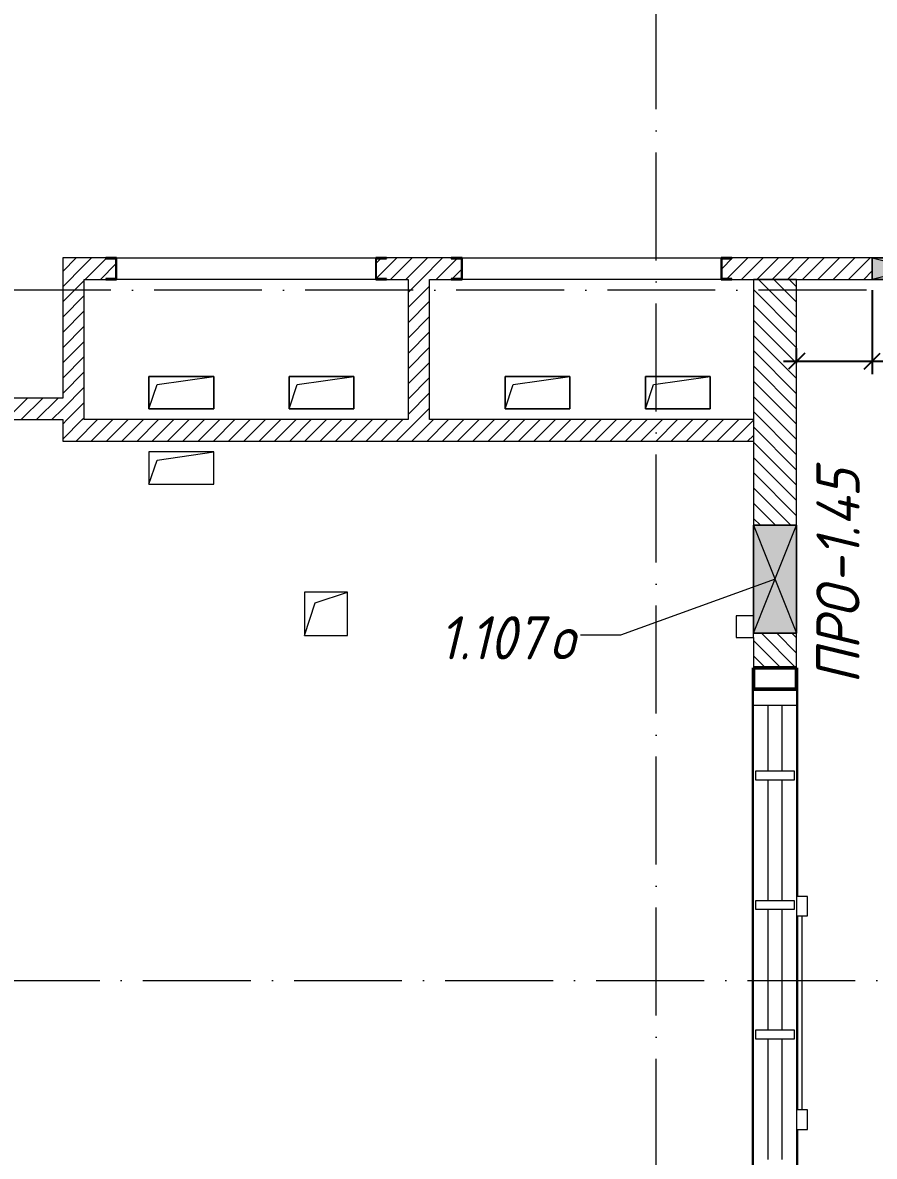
# Model space of a CAD drawing. Header units: millimetres. Extents: x -12989 to 629078, y -109036 to 555275.
# Drawn here: x 607578 to 611523, y 329458 to 334713 of the extents above; entities that cross this region are included whole.
import ezdxf

# ---------------------------------------------------------------- set-up
doc = ezdxf.new("R2010")
doc.units = ezdxf.units.MM
doc.linetypes.add('50_200_ШТРИХ_1Т_ш5_п1_п1_', pattern=[700, 500, -100, 0, -100])
for name, color, linetype, lineweight in [('A-____-____-DIMS', 7, 'Continuous', 9), ('A-DETL-GENF-OTLN', 7, 'Continuous', 9), ('A-DOOR-____-MCUT', 7, 'Continuous', 13), ('A-DOOR-____-OTLN', 7, 'Continuous', 9), ('A-FLOR-____-OTLN', 7, 'Continuous', 9), ('A-GENM-____-IDEN', 7, 'Continuous', 9), ('A-GENM-____-MCUT', 7, 'Continuous', 25), ('A-GENM-____-OTLN', 7, 'Continuous', 9), ('A-GENM-____-OTLN-1', 7, 'Continuous', 25), ('A-GLAZ-____-IDEN', 7, 'Continuous', 9), ('A-GLAZ-____-OTLN', 7, 'Continuous', 9), ('A-WALL-____-MCUT', 7, 'Continuous', 13), ('A-WALL-____-PATT-1', 7, 'Continuous', 9), ('A-WALL-FNSH-MCUT-1', 7, 'Continuous', 9), ('E-ELEC-EQPM-OTLN', 7, 'Continuous', 9), ('I-WALL-____-OTLN', 7, 'Continuous', 9), ('S-BEAM-____-OTLN', 7, 'Continuous', 9), ('S-COLS-____-MCUT', 7, 'Continuous', 50), ('S-COLS-____-OTLN', 7, 'Continuous', 9), ('S-GRID-____-OTLN-1', 7, '50_200_ШТРИХ_1Т_ш5_п1_п1_', 9)]:
    doc.layers.add(name, color=color, linetype=linetype, lineweight=lineweight)
doc.styles.add('ISOCPEUR_I_11', font='isocpeui.ttf', dxfattribs={"width": 0.9, "height": 200})
doc.styles.add('ISOCPEUR_I_7', font='isocpeui.ttf', dxfattribs={"width": 0.9, "height": 90})
doc.dimstyles.new('ISO-1_8_0_9К_СРЕДНИЙ_Кладочные_1', dxfattribs={"dimscale": 304.8, "dimtxt": 89.638306, "dimasz": 0.246063, "dimexe": 0.19685, "dimexo": 0, "dimgap": 0, "dimtad": 1, "dimdec": 3, "dimrnd": 0.001, "dimdsep": 46, "dimtxsty": 'ISOCPEUR_I_7', "dimblk1": 'OBLIQUE', "dimblk2": 'OBLIQUE', "dimsah": 1, "dimcen": 0.09, "dimdle": 0.19685, "dimazin": 0, "dimtfac": 1, "dimtdec": 4, "dimtix": 1, "dimtmove": 0, "dimatfit": 3, "dimfxl": 1, "dimtvp": 1, "dimtolj": 1, "dimtzin": 0, "dimarcsym": 2})
pattern_1 = [(45, (513013.31, 265891.49), (-35.35534, 35.35534), [])]

# ---------------------------------------------------------------- blocks, each defined once
blk = doc.blocks.new('154_Фахверк_СКБ_Швеллер - Тип_100_4010-27789772-АР1_План отверстий 1 этажа в осях 1-64_Ю-ЯЯ')
at = {"layer": 'A-GENM-____-MCUT'}
for p, q in [((175, 50), (125, 50)), ((125, 50), (125, -50)), ((128, 47), (175, 47)), ((128, -47), (128, 47)), ((175, 47), (175, 50)), ((125, -50), (175, -50)), ((175, -47), (128, -47)), ((175, -50), (175, -47))]:
    blk.add_line(p, q, dxfattribs=at)
blk = doc.blocks.new('DM_Штора_Противопожарная_Doormaster_EI-60 - ш_900 х в_2300 горячий цех-29093161-АР1_План отверстий 1 этажа в осях 1-64_Ю-ЯЯ')
at = {"layer": 'A-DOOR-____-MCUT'}
for p, q in [((-325, 150), (-415, 150)), ((-415, 150), (-415, 100)), ((-325, 100), (-325, 150)), ((-325, 125), (575, 125)), ((575, 150), (575, 100)), ((665, 150), (575, 150)), ((665, 100), (665, 150)), ((-415, 100), (-325, 100)), ((575, 100), (665, 100))]:
    blk.add_line(p, q, dxfattribs=at)
at = {"layer": 'E-ELEC-EQPM-OTLN'}
for p, q in [((-1715, -100), (-1715, -180)), ((-1615, -100), (-1635, -100)), ((-1615, -180), (-1615, -100)), ((-1715, -180), (-1615, -180))]:
    blk.add_line(p, q, dxfattribs=at)
blk = doc.blocks.new('ПР_Уголок - ПР_Уголок-37035708-АР1_План отверстий 1 этажа в осях 1-64_Ю-ЯЯ')
at = {"layer": 'S-BEAM-____-OTLN'}
for p, q in [((0, 0), (0, -6)), ((0, 0), (6800, 0)), ((380, -75), (75, -75)), ((980, -75), (420, -75)), ((1580, -75), (1020, -75)), ((2180, -75), (1620, -75))]:
    blk.add_line(p, q, dxfattribs=at)
blk = doc.blocks.new('ПР_Уголок - ПР_Уголок-37035709-АР1_План отверстий 1 этажа в осях 1-64_Ю-ЯЯ')
at = {"layer": 'S-BEAM-____-OTLN'}
for p, q in [((75, 75), (380, 75)), ((420, 75), (980, 75)), ((1020, 75), (1580, 75)), ((1620, 75), (2180, 75)), ((0, 6), (0, 0)), ((960, 0), (0, 0)), ((1950, 0), (1050, 0)), ((6800, 0), (2040, 0))]:
    blk.add_line(p, q, dxfattribs=at)
blk = doc.blocks.new('ПР_Уголок - ПР_Уголок-37035710-АР1_План отверстий 1 этажа в осях 1-64_Ю-ЯЯ')
at = {"layer": 'S-BEAM-____-OTLN'}
for p, q in [((0, -6), (0, 0)), ((200, 0), (200, -6)), ((0, -75), (0, -6)), ((200, -6), (0, -6)), ((200, -6), (200, -75)), ((200, -75), (0, -75))]:
    blk.add_line(p, q, dxfattribs=at)
blk = doc.blocks.new('ПР_Пластина - ПР_Пластина-27605713-АР1_План отверстий 1 этажа в осях 1-64_Ю-ЯЯ')
at = {"layer": 'S-BEAM-____-OTLN'}
for p, q in [((40, 180), (0, 180)), ((0, 180), (0, 0)), ((40, 0), (40, 180)), ((0, 0), (40, 0))]:
    blk.add_line(p, q, dxfattribs=at)
blk = doc.blocks.new('AR_Отверстие прямоугольное _в плите_ - AR_Отверстие прямоугольное _в плите_-30229441-АР1_План отверстий 1 этажа в осях 1-64_Ю-ЯЯ')
at = {"layer": 'A-GENM-____-OTLN'}
for p, q in [((150, 75), (-150, 75)), ((-150, 75), (-150, -75)), ((-112.5, 37.5), (150, 75)), ((150, -75), (150, 75)), ((-150, -75), (-112.5, 37.5)), ((-150, -75), (150, -75))]:
    blk.add_line(p, q, dxfattribs=at)
blk = doc.blocks.new('AR_Отверстие прямоугольное _в плите_ - AR_Отверстие прямоугольное _в плите_-30459597-АР1_План отверстий 1 этажа в осях 1-64_Ю-ЯЯ')
at = {"layer": 'A-GENM-____-OTLN'}
for p, q in [((100, 100), (-100, 100)), ((-100, 100), (-100, -100)), ((-50, 50), (100, 100)), ((100, -100), (100, 100)), ((-100, -100), (-50, 50)), ((-100, -100), (100, -100))]:
    blk.add_line(p, q, dxfattribs=at)
blk = doc.blocks.new('AR_Отверстие прямоугольное _в плите_ - AR_Отверстие прямоугольное _в плите_-30459637-АР1_План отверстий 1 этажа в осях 1-64_Ю-ЯЯ')
at = {"layer": 'A-GENM-____-OTLN'}
for p, q in [((150, 75), (-150, 75)), ((-150, 75), (-150, -75)), ((-112.5, 37.5), (150, 75)), ((150, -75), (150, 75)), ((-150, -75), (-112.5, 37.5)), ((-150, -75), (150, -75))]:
    blk.add_line(p, q, dxfattribs=at)
blk = doc.blocks.new('BSC_Колонна _Прямоугольная1 - 200х100 _металл_-35572301-АР1_План отверстий 1 этажа в осях 1-64_Ю-ЯЯ')
at = {"layer": 'S-COLS-____-MCUT'}
for p, q in [((100, 50), (-100, 50)), ((-100, 50), (-100, -50)), ((100, -50), (100, 50)), ((-100, -50), (100, -50))]:
    blk.add_line(p, q, dxfattribs=at)
blk = doc.blocks.new('AR_Отверстие прямоугольное _в стене_ - AR_Отверстие прямоугольное _в стене__ОВ-36731709-АР1_План отверстий 1 этажа в осях 1-64_Ю-ЯЯ')
at = {"layer": 'A-GLAZ-____-OTLN'}
blk.add_hatch(color=256, dxfattribs=at).paths.add_polyline_path([(-250, -100), (250, -100), (250, 100), (-250, 100)], flags=0)
at = {"layer": 'A-DETL-GENF-OTLN'}
for p, q in [((-250, -100), (-250, 100)), ((-250, 100), (250, 100)), ((250, 100), (-250, -100)), ((-250, 100), (250, -100)), ((250, 100), (-250, 100)), ((-250, 100), (-250, -100)), ((250, 100), (250, -100)), ((250, -100), (250, 100)), ((250, -100), (-250, -100)), ((-250, -100), (250, -100))]:
    blk.add_line(p, q, dxfattribs=at)
blk = doc.blocks.new('AR_Отверстие прямоугольное _в стене_ - AR_Отверстие прямоугольное _в стене__ОВ-36730822-АР1_План отверстий 1 этажа в осях 1-64_Ю-ЯЯ')
at = {"layer": 'A-GLAZ-____-OTLN'}
blk.add_hatch(color=256, dxfattribs=at).paths.add_polyline_path([(200, -50), (200, 50), (-200, 50), (-200, -50)], flags=0)
at = {"layer": 'A-DETL-GENF-OTLN'}
for p, q in [((-200, -50), (-200, 50)), ((-200, 50), (200, 50)), ((200, 50), (-200, -50)), ((-200, 50), (200, -50)), ((200, 50), (-200, 50)), ((-200, 50), (-200, -50)), ((200, -50), (-200, -50)), ((-200, -50), (200, -50))]:
    blk.add_line(p, q, dxfattribs=at)
blk = doc.blocks.new('_Oblique')
at = {"color": 0, "linetype": 'ByBlock', "lineweight": -2}
blk.add_line((-0.5, -0.5), (0.5, 0.5), dxfattribs=at)
blk = doc.blocks.new('*D5703')
at = {"layer": 'A-____-____-DIMS', "color": 0, "lineweight": -2, "transparency": 16777216}
for p, q in [((611513.3, 333472.5), (611513.3, 333083.5)), ((611163.3, 333134.4), (611163.3, 333203.5)), ((611103.3, 333143.5), (611513.3, 333143.5)), ((611513.3, 333143.5), (612045, 333143.5))]:
    blk.add_line(p, q, dxfattribs=at)
at = {"layer": 'Defpoints', "color": 0, "transparency": 16777216}
for p in [(611513.3, 333472.5), (611163.3, 333134.4), (611513.3, 333143.5)]:
    blk.add_point(p, dxfattribs=at)
at = {"layer": 'A-____-____-DIMS', "color": 0, "lineweight": -2, "transparency": 16777216, "xscale": 75, "yscale": 75, "zscale": 75, "rotation": 180}
blk.add_blockref('_Oblique', (611163.3, 333143.5), dxfattribs=at)
at = {"layer": 'A-____-____-DIMS', "color": 0, "lineweight": -2, "transparency": 16777216, "xscale": 75, "yscale": 75, "zscale": 75}
blk.add_blockref('_Oblique', (611513.3, 333143.5), dxfattribs=at)
at = {"layer": 'A-____-____-DIMS', "color": 0, "transparency": 16777216, "insert": (611754.1, 333263.5), "char_height": 90, "width": 409.578, "attachment_point": 1, "line_spacing_factor": 1.149209, "style": 'ISOCPEUR_I_7'}
blk.add_mtext('\\A1;350', dxfattribs=at)

msp = doc.modelspace()

# ---------------------------------------------------------------- hatches: boundary and pattern name
at = {"layer": 'A-WALL-____-PATT-1'}
h = msp.add_hatch(dxfattribs=at)
h.set_pattern_fill('FP_5', color=256, style=0, pattern_type=2)
h.set_pattern_definition(pattern_1)
h.paths.add_polyline_path([(607863.3109, 332872.5335), (607863.3109, 333622.5335), (607763.3109, 333622.5335), (607763.3109, 332872.5335)], flags=0)
h = msp.add_hatch(dxfattribs=at)
h.set_pattern_fill('FP_5', color=256, style=0, pattern_type=2)
h.set_pattern_definition(pattern_1)
h.paths.add_polyline_path([(613213.3109, 333522.5335), (614013.3109, 333522.5335), (614013.3109, 333547.5335), (614007.3109, 333547.5335), (614007.3109, 333622.5335), (613213.3109, 333622.5335), (613213.3109, 333619.5335), (613166.3109, 333619.5335), (613166.3109, 333525.5335), (613213.3109, 333525.5335)], flags=0)
h.paths.add_polyline_path([(612013.3109, 333522.5335), (612013.3109, 333525.5335), (612060.3109, 333525.5335), (612060.3109, 333619.5335), (612013.3109, 333619.5335), (612013.3109, 333622.5335), (611963.3109, 333622.5335), (611963.3109, 333619.5335), (611916.3109, 333619.5335), (611916.3109, 333525.5335), (611963.3109, 333525.5335), (611963.3109, 333522.5335), (611977.9396, 333522.5335)], flags=0)
h.paths.add_polyline_path([(611513.3109, 333522.5335), (611513.3109, 333622.5335), (610863.3109, 333622.5335), (610863.3109, 333619.5335), (610816.3109, 333619.5335), (610816.3109, 333525.5335), (610863.3109, 333525.5335), (610863.3109, 333522.5335)], flags=0)
h.paths.add_polyline_path([(609563.3109, 333522.5335), (609563.3109, 333525.5335), (609610.3109, 333525.5335), (609610.3109, 333619.5335), (609563.3109, 333619.5335), (609563.3109, 333622.5335), (609263.3109, 333622.5335), (609263.3109, 333619.5335), (609216.3109, 333619.5335), (609216.3109, 333525.5335), (609263.3109, 333525.5335), (609263.3109, 333522.5335), (609463.3109, 333522.5335)], flags=0)
h.paths.add_polyline_path([(607963.3109, 333522.5335), (607963.3109, 333525.5335), (608010.3109, 333525.5335), (608010.3109, 333619.5335), (607963.3109, 333619.5335), (607963.3109, 333622.5335), (607863.3109, 333622.5335), (607863.3109, 333522.5335)], flags=0)
h = msp.add_hatch(dxfattribs=at)
h.set_pattern_fill('FP_5', color=256, style=0, pattern_type=2)
h.set_pattern_definition(pattern_1)
h.paths.add_polyline_path([(609463.3109, 332872.5335), (609463.3109, 333522.5335), (609363.3109, 333522.5335), (609363.3109, 332872.5335)], flags=0)
h = msp.add_hatch(dxfattribs=at)
h.set_pattern_fill('FP_6', color=256, style=0, pattern_type=2)
h.set_pattern_definition([(135, (513013.31, 265891.49), (-35.35534, -35.35534), [])])
h.paths.add_polyline_path([(610963.3109, 331722.5335), (611163.3109, 331722.5335), (611163.3109, 331882.5335), (610963.3109, 331882.5335), (610963.3109, 331862.5335)], flags=0)
h.paths.add_polyline_path([(611163.3109, 332382.5335), (611163.3109, 333522.5335), (610963.3109, 333522.5335), (610963.3109, 332382.5335)], flags=0)
h = msp.add_hatch(dxfattribs=at)
h.set_pattern_fill('FP_5', color=256, style=0, pattern_type=2)
h.set_pattern_definition(pattern_1)
h.paths.add_polyline_path([(607763.3109, 332872.5335), (607763.3109, 332972.5335), (606363.3109, 332972.5335), (606363.3109, 332969.5335), (606316.3109, 332969.5335), (606316.3109, 332875.5335), (606363.3109, 332875.5335), (606363.3109, 332872.5335), (606413.3109, 332872.5335)], flags=0)
h.paths.add_polyline_path([(604863.3109, 332872.5335), (604863.3109, 332875.5335), (604910.3109, 332875.5335), (604910.3109, 332969.5335), (604863.3109, 332969.5335), (604863.3109, 332972.5335), (603213.3109, 332972.5335), (603213.3109, 332872.5335), (603463.3109, 332872.5335)], flags=0)
h.paths.add_polyline_path([(602263.3109, 332872.5335), (602613.3109, 332872.5335), (602613.3109, 332972.5335), (602263.3109, 332972.5335)], flags=0)
h = msp.add_hatch(dxfattribs=at)
h.set_pattern_fill('FP_5', color=256, style=0, pattern_type=2)
h.set_pattern_definition(pattern_1)
h.paths.add_polyline_path([(610210.4389, 332772.5335), (610963.3109, 332772.5335), (610963.3109, 332872.5335), (607763.3109, 332872.5335), (607763.3109, 332772.5335), (608442.9382, 332772.5335)], flags=0)

# ---------------------------------------------------------------- linework, layer by layer
at = {"layer": 'A-FLOR-____-OTLN'}
for p, q in [((608162.8307, 333072.186), (608462.8307, 333072.186)), ((608162.8307, 332922.186), (608162.8307, 333072.186)), ((608462.8307, 333072.186), (608462.8307, 332922.186)), ((608812.8307, 333072.186), (609112.8307, 333072.186)), ((608812.8307, 332922.186), (608812.8307, 333072.186)), ((609112.8307, 333072.186), (609112.8307, 332922.186)), ((609812.8307, 333072.186), (610112.8307, 333072.186)), ((609812.8307, 332922.186), (609812.8307, 333072.186)), ((610112.8307, 333072.186), (610112.8307, 332922.186)), ((610462.8307, 333072.186), (610762.8307, 333072.186)), ((610462.8307, 332922.186), (610462.8307, 333072.186)), ((610762.8307, 333072.186), (610762.8307, 332922.186)), ((608462.8307, 332922.186), (608162.8307, 332922.186)), ((609112.8307, 332922.186), (608812.8307, 332922.186)), ((610112.8307, 332922.186), (609812.8307, 332922.186)), ((610762.8307, 332922.186), (610462.8307, 332922.186))]:
    msp.add_line(p, q, dxfattribs=at)
at = {"layer": 'A-GLAZ-____-IDEN'}
for p, q in [((611063.3109, 332132.5335), (610347.1145, 331873.4992)), ((610347.1145, 331873.4992), (610162.0353, 331873.4992))]:
    msp.add_line(p, q, dxfattribs=at)
at = {"layer": 'A-WALL-____-MCUT'}
for p, q in [((611163.3109, 333522.5335), (610963.3109, 333522.5335)), ((610963.3109, 333522.5335), (610963.3109, 332382.5335)), ((611163.3109, 332382.5335), (611163.3109, 333522.5335)), ((610963.3109, 331862.5335), (610963.3109, 331722.5335)), ((611163.3109, 331722.5335), (611163.3109, 331882.5335))]:
    msp.add_line(p, q, dxfattribs=at)
at = {"layer": 'A-WALL-FNSH-MCUT-1'}
for p, q in [((607763.3109, 333622.5335), (607763.3109, 332972.5335)), ((607963.3109, 333622.5335), (607763.3109, 333622.5335)), ((609563.3109, 333622.5335), (609263.3109, 333622.5335)), ((611513.3109, 333622.5335), (610863.3109, 333622.5335)), ((607863.3109, 332872.5335), (607863.3109, 333522.5335)), ((607863.3109, 333522.5335), (607963.3109, 333522.5335)), ((609263.3109, 333522.5335), (609363.3109, 333522.5335)), ((609363.3109, 333522.5335), (609363.3109, 332872.5335)), ((609463.3109, 332872.5335), (609463.3109, 333522.5335)), ((609463.3109, 333522.5335), (609563.3109, 333522.5335)), ((610863.3109, 333522.5335), (611513.3109, 333522.5335)), ((607763.3109, 332972.5335), (606363.3109, 332972.5335)), ((606363.3109, 332872.5335), (607763.3109, 332872.5335)), ((607763.3109, 332872.5335), (607763.3109, 332772.5335)), ((609363.3109, 332872.5335), (607863.3109, 332872.5335)), ((610963.3109, 332872.5335), (609463.3109, 332872.5335)), ((607763.3109, 332772.5335), (610963.3109, 332772.5335))]:
    msp.add_line(p, q, dxfattribs=at)
at = {"layer": 'I-WALL-____-OTLN'}
for p, q in [((608013.3109, 333622.5335), (609213.3109, 333622.5335)), ((609613.3109, 333622.5335), (610813.3109, 333622.5335)), ((609213.3109, 333522.5335), (608013.3109, 333522.5335)), ((610813.3109, 333522.5335), (609613.3109, 333522.5335)), ((610963.3109, 324897.5335), (610963.3109, 331547.5335)), ((611163.3109, 331547.5335), (611163.3109, 330662.5335)), ((611163.3109, 330572.5335), (611163.3109, 329672.5335)), ((611163.3109, 329582.5335), (611163.3109, 324897.5335))]:
    msp.add_line(p, q, dxfattribs=at)
at = {"layer": 'S-GRID-____-OTLN-1'}
for p, q in [((610513.3109, 315408.1739), (610513.3109, 356784.3429)), ((617087.7175, 333472.5335), (508344.5407, 333472.5335)), ((606034.5752, 330272.5335), (617087.7175, 330272.5335))]:
    msp.add_line(p, q, dxfattribs=at)

# ---------------------------------------------------------------- block references
at = {"layer": 'A-DOOR-____-OTLN', "rotation": 269.9999999999998}
msp.add_blockref('DM_Штора_Противопожарная_Doormaster_EI-60 - ш_900 х в_2300 горячий цех-29093161-АР1_План отверстий 1 этажа в осях 1-64_Ю-ЯЯ', (611063.3109, 330247.5335), dxfattribs=at)
at = {"layer": 'A-GENM-____-OTLN'}
for name, p in [('AR_Отверстие прямоугольное _в плите_ - AR_Отверстие прямоугольное _в плите_-30229441-АР1_План отверстий 1 этажа в осях 1-64_Ю-ЯЯ', (608312.8307, 332997.186)), ('AR_Отверстие прямоугольное _в плите_ - AR_Отверстие прямоугольное _в плите_-30229441-АР1_План отверстий 1 этажа в осях 1-64_Ю-ЯЯ', (608962.8307, 332997.186)), ('AR_Отверстие прямоугольное _в плите_ - AR_Отверстие прямоугольное _в плите_-30229441-АР1_План отверстий 1 этажа в осях 1-64_Ю-ЯЯ', (609962.8307, 332997.186)), ('AR_Отверстие прямоугольное _в плите_ - AR_Отверстие прямоугольное _в плите_-30229441-АР1_План отверстий 1 этажа в осях 1-64_Ю-ЯЯ', (610612.8307, 332997.186)), ('AR_Отверстие прямоугольное _в плите_ - AR_Отверстие прямоугольное _в плите_-30459637-АР1_План отверстий 1 этажа в осях 1-64_Ю-ЯЯ', (608312.8307, 332647.5335)), ('AR_Отверстие прямоугольное _в плите_ - AR_Отверстие прямоугольное _в плите_-30459597-АР1_План отверстий 1 этажа в осях 1-64_Ю-ЯЯ', (608983.3109, 331972.5335))]:
    msp.add_blockref(name, p, dxfattribs=at)
at = {"layer": 'A-GENM-____-OTLN-1', "rotation": 180}
for p in [(608138.3109, 333572.5335), (609738.3109, 333572.5335)]:
    msp.add_blockref('154_Фахверк_СКБ_Швеллер - Тип_100_4010-27789772-АР1_План отверстий 1 этажа в осях 1-64_Ю-ЯЯ', p, dxfattribs=at)
at = {"layer": 'A-GENM-____-OTLN-1'}
for p in [(609088.3109, 333572.5335), (610688.3109, 333572.5335)]:
    msp.add_blockref('154_Фахверк_СКБ_Швеллер - Тип_100_4010-27789772-АР1_План отверстий 1 этажа в осях 1-64_Ю-ЯЯ', p, dxfattribs=at)
at = {"layer": 'A-GLAZ-____-OTLN'}
msp.add_blockref('AR_Отверстие прямоугольное _в стене_ - AR_Отверстие прямоугольное _в стене__ОВ-36730822-АР1_План отверстий 1 этажа в осях 1-64_Ю-ЯЯ', (611713.3109, 333572.5335), dxfattribs=at)
at = {"layer": 'A-GLAZ-____-OTLN', "rotation": 89.99999999999993}
msp.add_blockref('AR_Отверстие прямоугольное _в стене_ - AR_Отверстие прямоугольное _в стене__ОВ-36731709-АР1_План отверстий 1 этажа в осях 1-64_Ю-ЯЯ', (611063.3109, 332132.5335), dxfattribs=at)
at = {"layer": 'S-BEAM-____-OTLN', "extrusion": (0, 0, -1)}
for name, p, rotation in [('ПР_Уголок - ПР_Уголок-37035708-АР1_План отверстий 1 этажа в осях 1-64_Ю-ЯЯ', (-610957.3109, 331622.5335), 269.9999999999999), ('ПР_Уголок - ПР_Уголок-37035709-АР1_План отверстий 1 этажа в осях 1-64_Ю-ЯЯ', (-611169.3109, 331622.5335), 270.0000000000001)]:
    msp.add_blockref(name, p, dxfattribs=dict(at, rotation=rotation))
at = {"layer": 'S-BEAM-____-OTLN'}
msp.add_blockref('ПР_Уголок - ПР_Уголок-37035710-АР1_План отверстий 1 этажа в осях 1-64_Ю-ЯЯ', (610963.3109, 331622.5335), dxfattribs=at)
at = {"layer": 'S-BEAM-____-OTLN', "rotation": 269.9999999999999}
for p in [(610973.3109, 331242.5335), (610973.3109, 330642.5335), (610973.3109, 330042.5335)]:
    msp.add_blockref('ПР_Пластина - ПР_Пластина-27605713-АР1_План отверстий 1 этажа в осях 1-64_Ю-ЯЯ', p, dxfattribs=at)
at = {"layer": 'S-COLS-____-OTLN'}
msp.add_blockref('BSC_Колонна _Прямоугольная1 - 200х100 _металл_-35572301-АР1_План отверстий 1 этажа в осях 1-64_Ю-ЯЯ', (611063.3109, 331672.5335), dxfattribs=at)

# ---------------------------------------------------------------- texts
at = {"layer": 'A-GENM-____-IDEN', "char_height": 200, "attachment_point": 1, "rotation": 90, "style": 'ISOCPEUR_I_11'}
for s, insert, width in [('-1.45', (611255.1915, 332111.6206), 692.658), ('ПРО', (611255.1915, 331647.2769), 562.784625)]:
    msp.add_mtext(s, dxfattribs=dict(at, insert=insert, width=width))
at = {"layer": 'A-GLAZ-____-IDEN', "char_height": 200, "attachment_point": 1, "style": 'ISOCPEUR_I_11'}
for s, insert, width in [('1.107', (609507.1821, 331961.1137), 620.506125), ('\\fISOCPEUR|b0|i1|c204|p34|;\\W.9;о', (610019.1508, 331961.1137), 158.734125)]:
    msp.add_mtext(s, dxfattribs=dict(at, insert=insert, width=width))

# ---------------------------------------------------------------- dimensions: what is measured, and where the dimension line sits
at = {"layer": 'A-____-____-DIMS'}
dim = msp.add_linear_dim(base=(611513.3109, 333143.5426), p1=(611163.3109, 333134.4466), p2=(611513.3109, 333472.5335), dimstyle='ISO-1_8_0_9К_СРЕДНИЙ_Кладочные_1', override={"dimpost": '<>', "dimfxl": 486.623849}, dxfattribs=at)
dim.commit()
dim.dimension.update_dxf_attribs({"geometry": '*D5703', "text_midpoint": (611958.9285, 333143.5426), "dimtype": 160})

doc.saveas('drawing.dxf')
